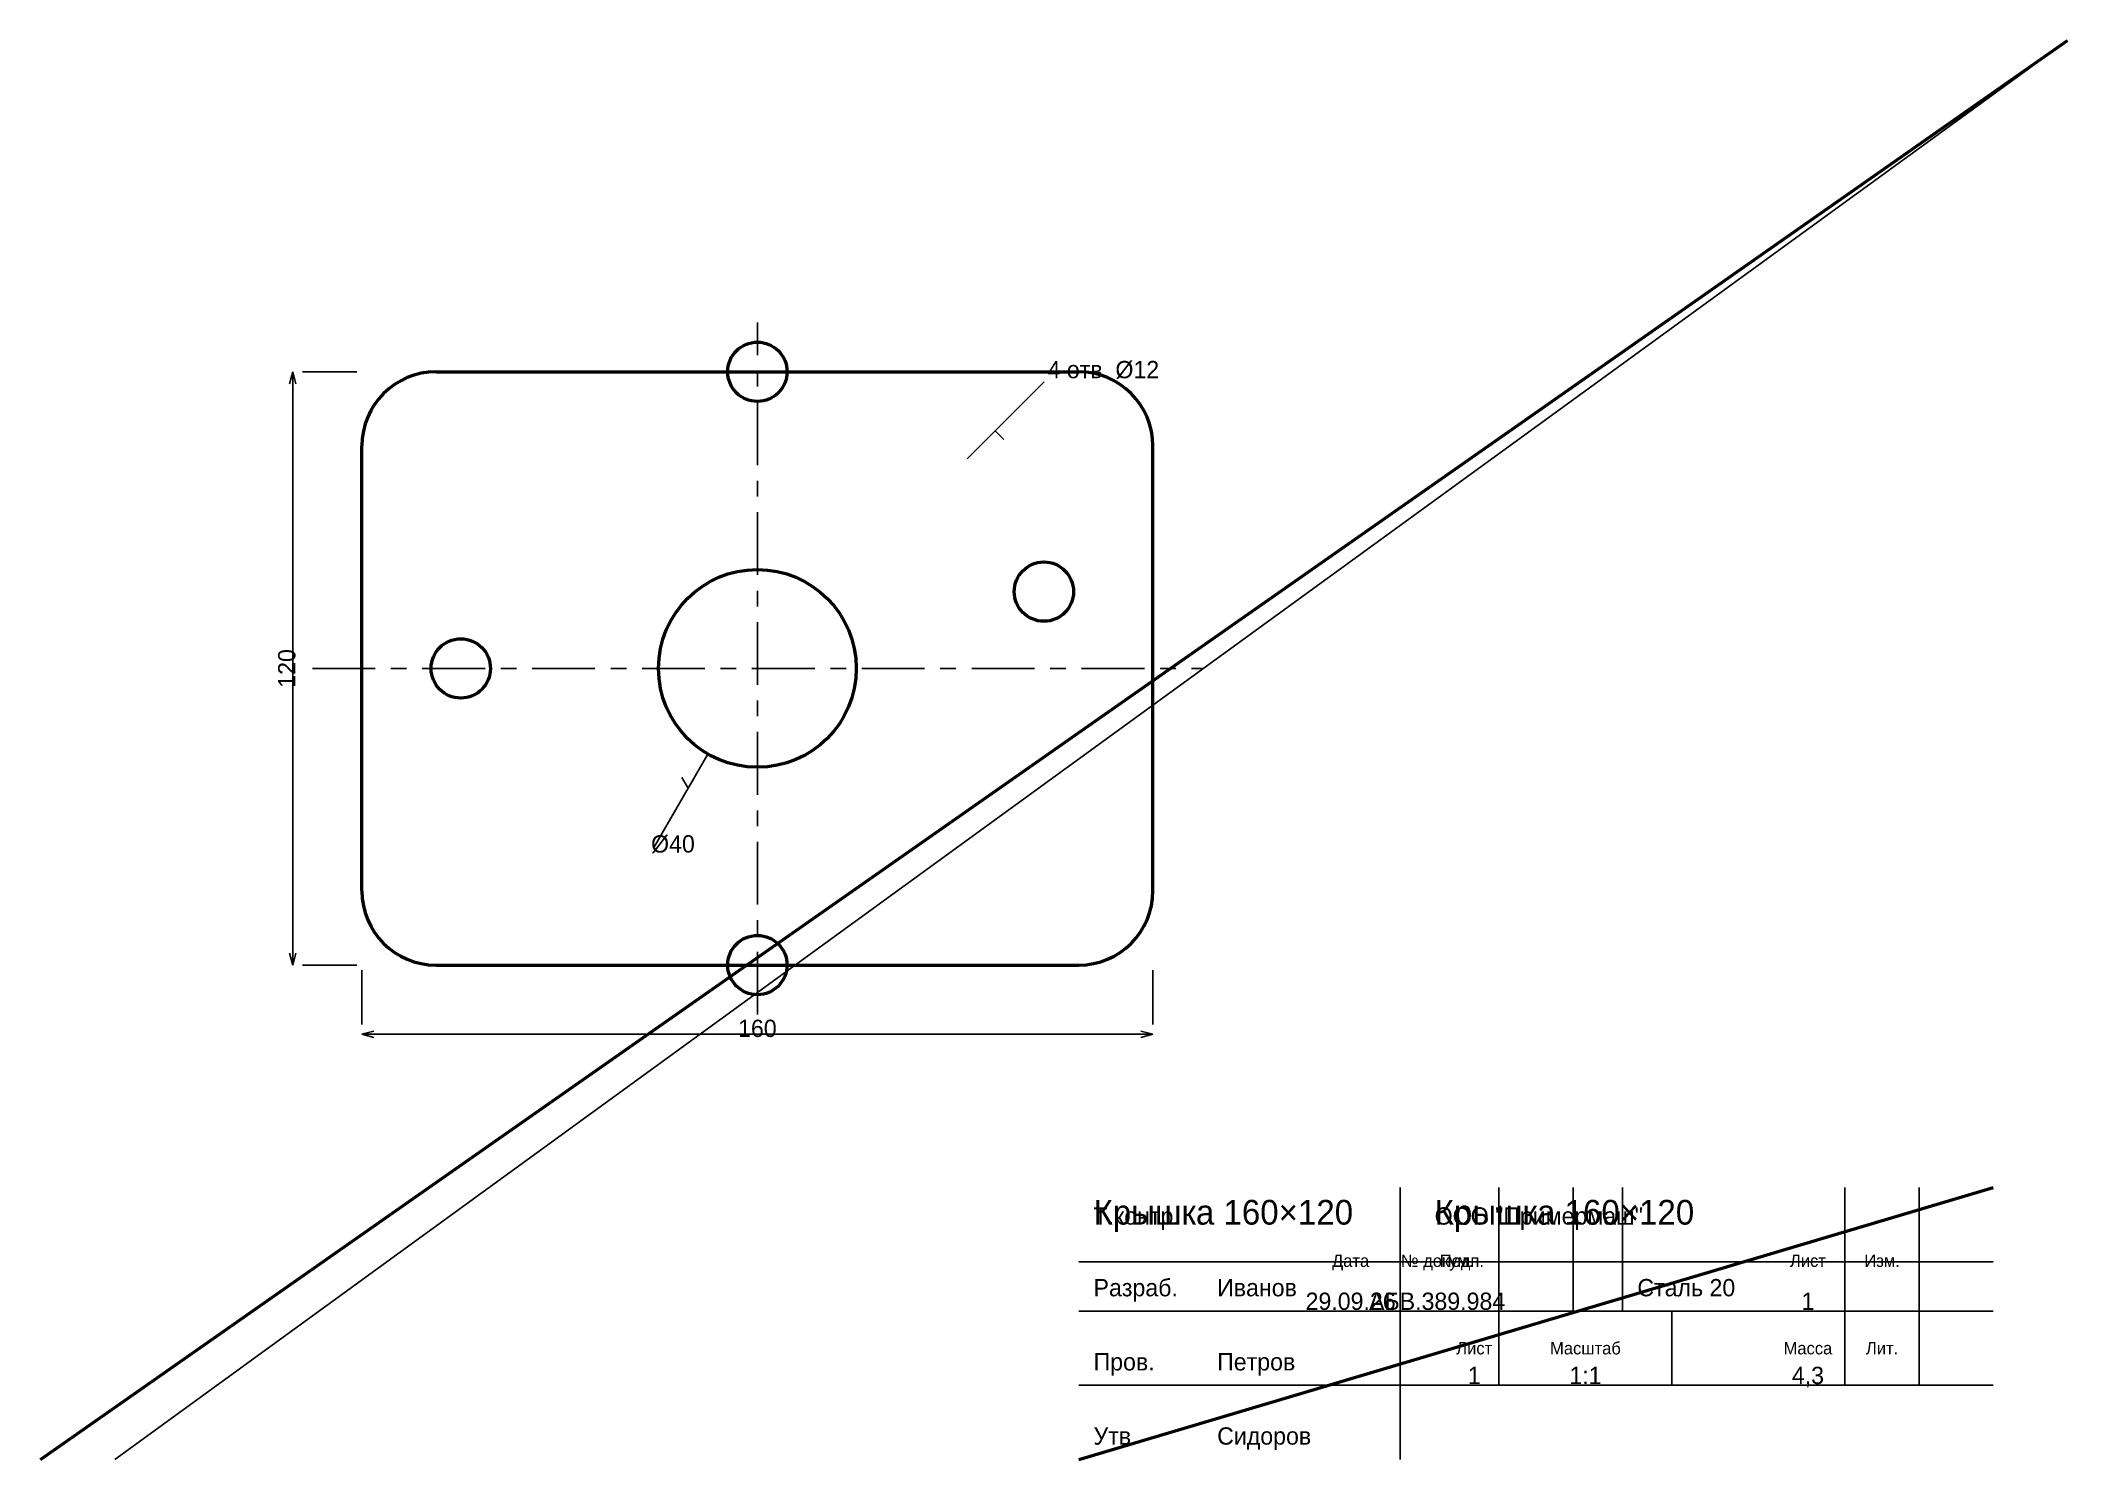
# Model space of a CAD drawing. Header units: millimetres. Extents: x 5 to 415, y 5 to 292.
import ezdxf
from ezdxf.enums import TextEntityAlignment as Align

# ---------------------------------------------------------------- set-up
doc = ezdxf.new("R2010")
doc.units = ezdxf.units.MM
doc.linetypes.add('CENTER', pattern=[22.225, 12.7, -3.175, 3.175, -3.175])
for name, color, linetype, lineweight in [('AXIS', 7, 'CENTER', 25), ('DIMS', 7, 'CONTINUOUS', 25), ('MAIN', 7, 'CONTINUOUS', 50), ('TEXT', 7, 'CONTINUOUS', 25), ('THIN', 7, 'CONTINUOUS', 25)]:
    doc.layers.add(name, color=color, linetype=linetype, lineweight=lineweight)

msp = doc.modelspace()

# ---------------------------------------------------------------- linework, layer by layer
at = {"layer": 'AXIS', "linetype": 'CENTER', "lineweight": 25}
for p, q in [((150, 95), (150, 235)), ((60, 165), (240, 165))]:
    msp.add_line(p, q, dxfattribs=at)
at = {"layer": 'DIMS', "linetype": 'CONTINUOUS', "lineweight": 25}
for p, q in [((56, 225), (55.353, 222.585)), ((56, 105), (56, 225)), ((56, 225), (56.647, 222.585)), ((69, 225), (58, 225)), ((198.083, 213.083), (207.983, 222.983)), ((192.426, 207.426), (198.083, 213.083)), ((198.083, 213.083), (196.315, 211.315)), ((198.083, 213.083), (199.851, 211.315)), ((140, 147.679), (136, 140.751)), ((136, 140.751), (129, 128.627)), ((136, 140.751), (134.75, 142.916)), ((136, 140.751), (137.25, 142.916)), ((56, 105), (55.353, 107.415)), ((56, 105), (56.647, 107.415)), ((69, 105), (58, 105)), ((70, 104), (70, 93)), ((230, 104), (230, 93)), ((70, 91), (72.415, 91.647)), ((70, 91), (230, 91)), ((70, 91), (72.415, 90.353)), ((230, 91), (227.585, 91.647)), ((230, 91), (227.585, 90.353))]:
    msp.add_line(p, q, dxfattribs=at)
at = {"layer": 'MAIN', "linetype": 'CONTINUOUS', "lineweight": 50}
for p, q in [((5, 5), (415, 292)), ((85, 225), (215, 225)), ((70, 120), (70, 210)), ((230, 120), (230, 210)), ((85, 105), (215, 105)), ((215, 5), (400, 60))]:
    msp.add_line(p, q, dxfattribs=at)
for centre, radius in [((150, 225), 6), ((150, 165), 20), ((207.956, 180.529), 6), ((90, 165), 6), ((150, 105), 6)]:
    msp.add_circle(centre, radius, dxfattribs=at)
for centre, start, end in [((85, 210), 90, 180), ((215, 210), 0, 90), ((85, 120), 180, 270), ((215, 120), 270, 360)]:
    msp.add_arc(centre, 15, start, end, dxfattribs=at)
at = {"layer": 'THIN', "linetype": 'CONTINUOUS', "lineweight": 25}
for p, q in [((20, 5), (415, 292)), ((280, 5), (280, 60)), ((300, 35), (300, 60)), ((315, 35), (315, 60)), ((325, 35), (325, 60)), ((370, 35), (370, 60)), ((385, 35), (385, 60)), ((215, 45), (400, 45)), ((215, 35), (400, 35)), ((300, 20), (300, 35)), ((335, 20), (335, 35)), ((370, 20), (370, 35)), ((385, 20), (385, 35)), ((215, 20), (400, 20))]:
    msp.add_line(p, q, dxfattribs=at)

# ---------------------------------------------------------------- texts
at = {"layer": 'DIMS', "linetype": 'CONTINUOUS', "lineweight": 25}
for s, p in [('4 отв. %%c12', (208.69, 223.69)), ('%%c40', (128.5, 127.761))]:
    msp.add_text(s, height=3.5, dxfattribs=at).set_placement(p)
msp.add_text('120', height=3.5, rotation=90, dxfattribs=at).set_placement((54.8, 165), align=Align.MIDDLE_CENTER)
msp.add_text('160', height=3.5, dxfattribs=at).set_placement((150, 92.2), align=Align.MIDDLE_CENTER)
at = {"layer": 'TEXT', "linetype": 'CONTINUOUS', "lineweight": 25}
for s, height, p in [('Крышка 160×120', 5, (218, 52.5)), ('Крышка 160×120', 5, (287, 52.5)), ('Т.контр.', 3.5, (218, 52.5)), ('ООО "Примермаш"', 3.5, (287, 52.5)), ('Разраб.', 3.5, (218, 38)), ('Иванов', 3.5, (243, 38)), ('Сталь 20', 3.5, (328, 38)), ('Пров.', 3.5, (218, 23)), ('Петров', 3.5, (243, 23)), ('Утв.', 3.5, (218, 8)), ('Сидоров', 3.5, (243, 8))]:
    msp.add_text(s, height=height, dxfattribs=at).set_placement(p)
for s, height, p in [('Дата', 2.5, (270, 45.2)), ('№ докум.', 2.5, (287.5, 45.2)), ('Подп.', 2.5, (292.5, 45.2)), ('Лист', 2.5, (362.5, 45.2)), ('Изм.', 2.5, (377.5, 45.2)), ('29.09.26', 3.5, (270, 37)), ('АБВ.389.984', 3.5, (287.5, 37)), ('1', 3.5, (362.5, 37)), ('Лист', 2.5, (295, 27.5)), ('Масштаб', 2.5, (317.5, 27.5)), ('Масса', 2.5, (362.5, 27.5)), ('Лит.', 2.5, (377.5, 27.5)), ('1', 3.5, (295, 22)), ('1:1', 3.5, (317.5, 22)), ('4,3', 3.5, (362.5, 22))]:
    msp.add_text(s, height=height, dxfattribs=at).set_placement(p, align=Align.MIDDLE_CENTER)

doc.saveas('drawing.dxf')
